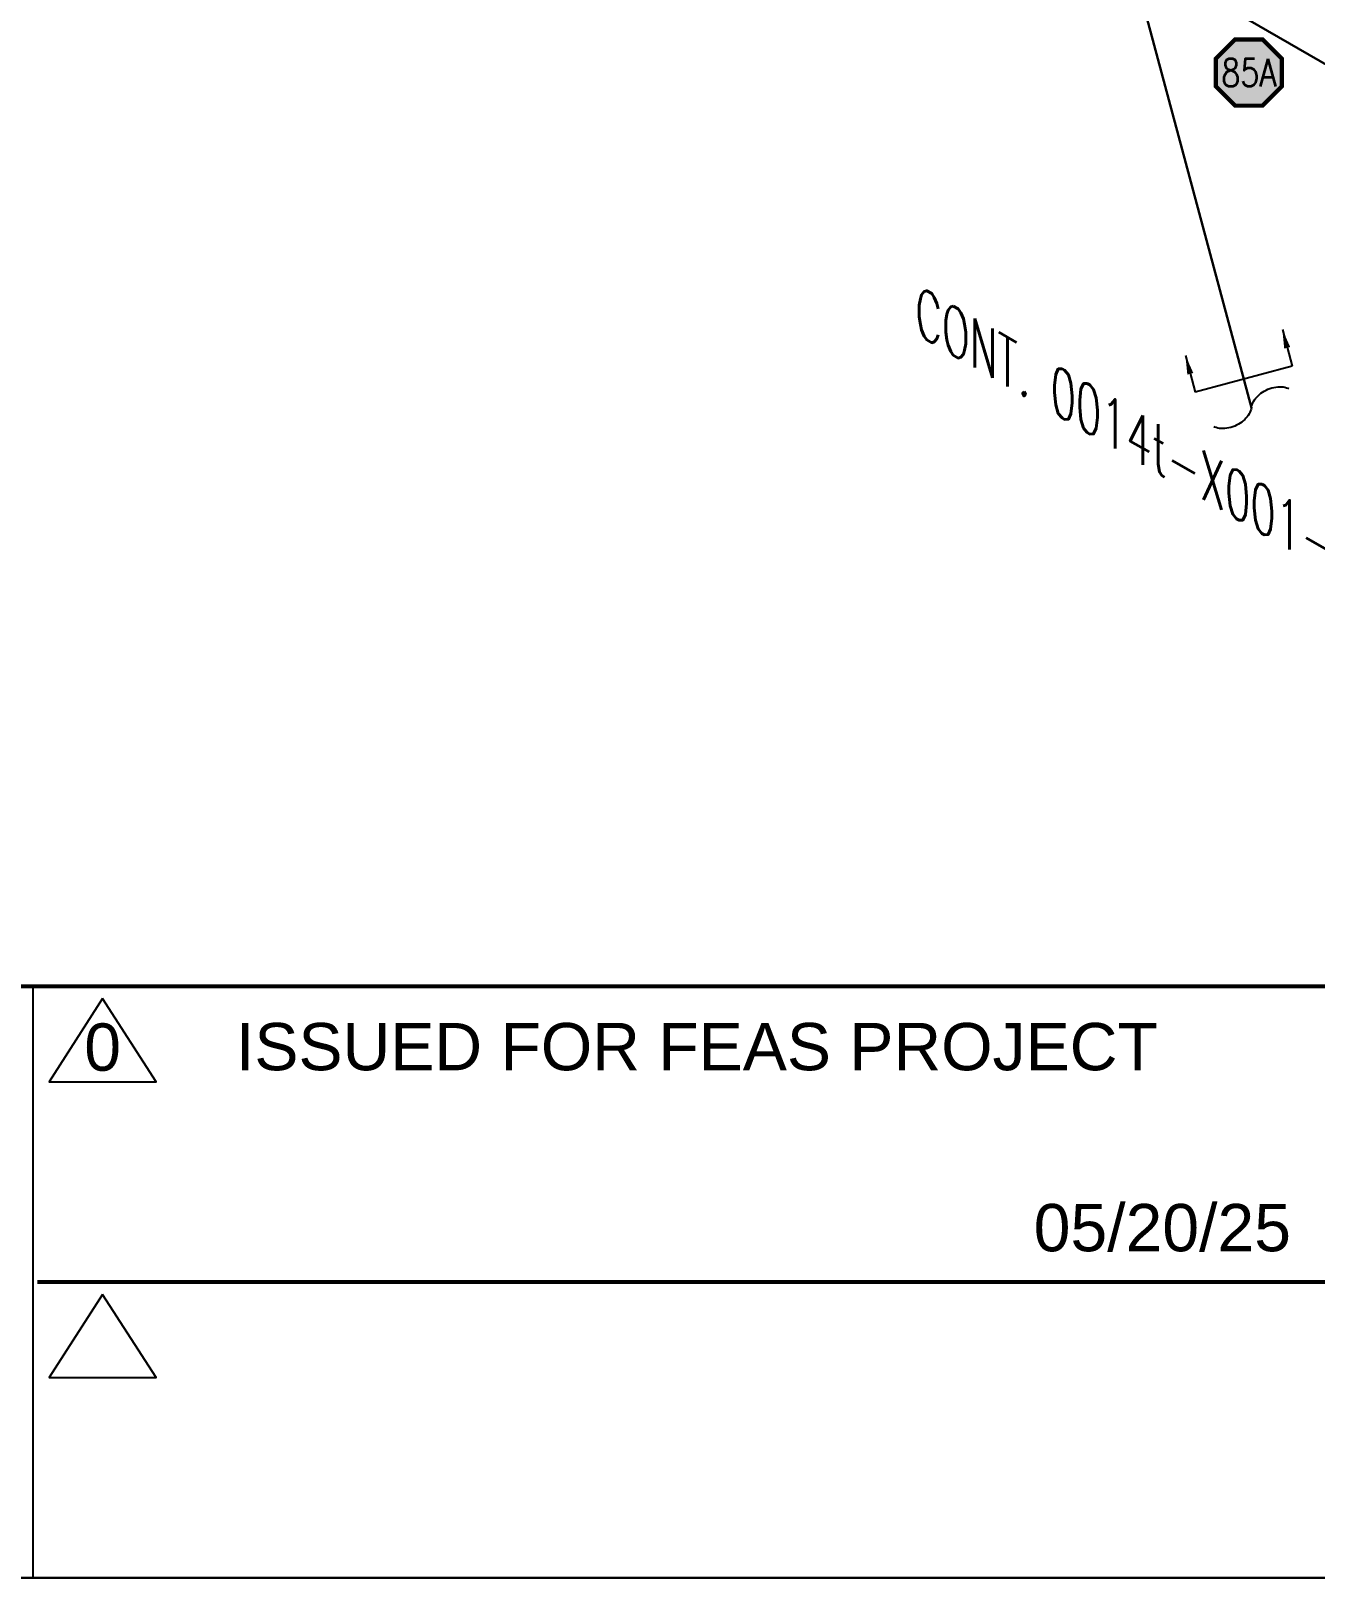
# Model space of a CAD drawing. Header units: inches. Extents: x 0 to 17.2, y 0 to 11.2.
# Drawn here: x 7.495 to 10.209, y 0.122 to 3.394 of the extents above; entities that cross this region are included whole.
import ezdxf
from ezdxf.enums import TextEntityAlignment as Align

# ---------------------------------------------------------------- set-up
doc = ezdxf.new("R2010")
doc.units = ezdxf.units.IN
doc.header["$MEASUREMENT"] = 0
doc.linetypes.add('HIDDEN2', pattern=[0.1875, 0.125, -0.0625])
for name, color, linetype in [('BORDER', 3, 'Continuous'), ('BORDERTEXT', 7, 'Continuous'), ('Continuation', 7, 'Continuous'), ('DL', 20, 'Continuous'), ('PART_PCML', 7, 'Continuous'), ('PIPE-ANNO', 150, 'HIDDEN2')]:
    doc.layers.add(name, color=color, linetype=linetype)
doc.layers.add('PIPE', color=7, linetype='Continuous', lineweight=30)
doc.styles.add('FEASStandard', font='arial.ttf')
doc.styles.add('PART_Standard', font='romans', dxfattribs={"width": 0.8, "height": 0.09})
doc.styles.add('Richmond', font='arial.ttf')
doc.styles.add('SIMPLEX', font='ROMANS')
doc.dimstyles.new('Richmond', dxfattribs={"dimtxt": 0.18, "dimasz": 0.18, "dimexe": 0.18, "dimexo": 0.0625, "dimgap": 0.09, "dimtad": 0, "dimtih": 1, "dimtoh": 1, "dimdec": 4, "dimzin": 0, "dimdsep": 46, "dimtxsty": 'Richmond', "dimcen": 0.09, "dimadec": 0, "dimazin": 0, "dimtfac": 1, "dimtdec": 4, "dimtofl": 0, "dimtmove": 0, "dimatfit": 3, "dimfxl": 1, "dimtolj": 1, "dimtzin": 0, "dimarcsym": 0})

# ---------------------------------------------------------------- blocks, each defined once
blk = doc.blocks.new('Border')
at = {"layer": 'BORDER'}
blk.add_line((7.625, 0.25), (7.625, 1.5), dxfattribs=at)
at = {"layer": 'BORDER', "const_width": 0.005}
blk.add_lwpolyline([(0.25, 0.25), (17.25, 0.25), (17.25, 11.25), (0.25, 11.25)], close=True, dxfattribs=at)
at = {"layer": 'BORDER', "const_width": 0.00833}
for points in [[(17.25, 1.5), (0.25, 1.5)], [(7.6336, 0.875), (10.375, 0.875)]]:
    blk.add_lwpolyline(points, dxfattribs=at)
blk = doc.blocks.new('1_BREAK-PIPE_PIPE_00')
at = {"color": 0, "linetype": 'ByBlock', "lineweight": -2}
for centre, major_axis in [((-0.0298, 0.0919), (0, -0.101)), ((0.0298, -0.0919), (0, 0.101))]:
    blk.add_ellipse(centre, major_axis=major_axis, ratio=0.711978, start_param=0.427466, end_param=3.141593, dxfattribs=at)
blk = doc.blocks.new('1_Tilde_30')
at = {"layer": 'PIPE-ANNO', "xscale": -0.5000000000000001, "yscale": 0.5000000000000001, "zscale": 0.5000000000000001, "rotation": 114.4010914305396}
blk.add_blockref('1_BREAK-PIPE_PIPE_00', (0, 0), dxfattribs=at)
blk = doc.blocks.new('1_Cont_330')
at = {"layer": 'Continuation', "style": 'PART_Standard', "oblique": 330, "width": 0.8}
blk.add_attdef('CONT.', (0, 0), '', height=0.09, rotation=330, dxfattribs=at)
blk = doc.blocks.new('PART_PCML')
blk.add_hatch(color=0).paths.add_polyline_path([(-0.0699, -0.029), (-0.029, -0.0699), (0.029, -0.0699), (0.0699, -0.029), (0.0699, 0.029), (0.029, 0.0699), (-0.029, 0.0699), (-0.0699, 0.029)])
at = {"color": 7, "const_width": 0.009}
blk.add_lwpolyline([(-0.0699, 0.029), (-0.029, 0.0699), (0.029, 0.0699), (0.0699, 0.029), (0.0699, -0.029), (0.029, -0.0699), (-0.029, -0.0699), (-0.0699, -0.029), (-0.0699, 0.029), (-0.029, 0.0699)], dxfattribs=at)
at = {"color": 18, "true_color": 0x000000}
blk.add_lwpolyline([(-0.029, 0.0699), (-0.0699, 0.029), (-0.0699, -0.029), (-0.029, -0.0699), (0.029, -0.0699), (0.0699, -0.029), (0.0699, 0.029), (0.029, 0.0699)], close=True, dxfattribs=at)
at = {"color": 7, "true_color": 0xffffff, "style": 'SIMPLEX', "width": 0.8, "flags": 1}
for tag, p in [('CIRCUIT', (-0.0939, 0.0889)), ('DM', (-0.0527, -0.1332)), ('TYPE', (-0.0749, -0.2043))]:
    blk.add_attdef(tag, p, '', height=0.0586, dxfattribs=at)
at = {"color": 7, "true_color": 0xffffff, "style": 'SIMPLEX', "width": 0.8}
blk.add_attdef('DMDISP', text='', height=0.0586, dxfattribs=at).set_placement((0, 0), align=Align.MIDDLE_CENTER)
blk = doc.blocks.new('*U97')
at = {"layer": 'DL', "color": 20, "linetype": 'ByBlock', "ltscale": 0.8}
blk.add_line((0.0862, 0.0878), (-0.1186, 0.0329), dxfattribs=at)
at = {"layer": 'DL', "color": 20, "linetype": 'ByBlock', "ltscale": 0.7}
for points in [[(0.0655, 0.1651), (0.0862, 0.0878)], [(-0.1393, 0.1102), (-0.1186, 0.0329)]]:
    blk.add_leader(points, dimstyle='Richmond', override={"dimasz": 0.04, "dimgap": 0.09, "dimtad": 0}, dxfattribs=at)

msp = doc.modelspace()

# ---------------------------------------------------------------- linework, layer by layer
at = {"layer": 'BORDERTEXT'}
for points in [[(7.6467, 1.349), (7.5338, 1.1734), (7.7595, 1.1734)], [(7.6467, 0.724), (7.5338, 0.5484), (7.7595, 0.5484)]]:
    msp.add_lwpolyline(points, close=True, dxfattribs=at)
at = {"layer": 'PIPE'}
for p, q in [((6.8927, 5.2511), (11.5187, 2.5803)), ((9.8155, 3.5637), (10.0743, 2.5978))]:
    msp.add_line(p, q, dxfattribs=at)

# ---------------------------------------------------------------- block references
msp.add_blockref('1_Tilde_30', (10.0743, 2.5978))
at = {"layer": 'BORDER'}
msp.add_blockref('Border', (-0.125, -0.125), dxfattribs=at)
at = {"layer": 'Continuation'}
msp.add_blockref('1_Cont_330', (9.3642, 2.755), dxfattribs=at).add_auto_attribs({'CONT.': 'CONT. 0014t-X001-010-15'})
at = {"layer": 'DL'}
msp.add_blockref('*U97', (10.0743, 2.5978), dxfattribs=at)
at = {"layer": 'PART_PCML', "color": 13}
msp.add_blockref('PART_PCML', (10.069, 3.3059), dxfattribs=at).add_auto_attribs({'DMDISP': '85A'})

# ---------------------------------------------------------------- texts
at = {"layer": 'BORDERTEXT', "style": 'FEASStandard'}
msp.add_text('ISSUED FOR FEAS PROJECT', height=0.1, dxfattribs=at).set_placement((8.9026, 1.2476), align=Align.MIDDLE_CENTER)
for tag, text, p in [('0', '', (7.6467, 1.2466)), ('05/20/25', '-', (9.8862, 0.8651))]:
    msp.add_attdef(tag, text=text, height=0.1, dxfattribs=at).set_placement(p, align=Align.MIDDLE_CENTER)

doc.saveas('drawing.dxf')
